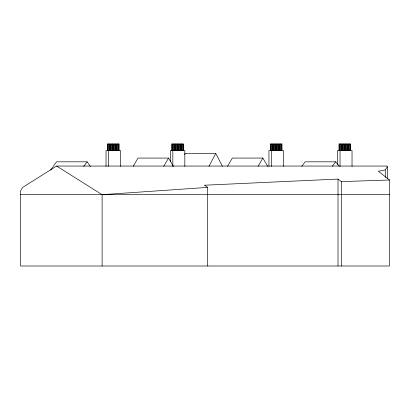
<?xml version="1.0" encoding="UTF-8"?>
<svg xmlns="http://www.w3.org/2000/svg" width="410" height="410" viewBox="0 0 410 410"><rect width="100%" height="100%" fill="white"/><g stroke="black" fill="none" stroke-linecap="round" stroke-linejoin="round"><path stroke-width="0.61" d="M184.592 154.503L185.176 153.381L215.716 153.381L222.44 166.332M208.997 166.332L215.716 153.381M133.199 166.306L138.021 158.07L168.561 158.07L173.384 166.306M163.739 166.306L168.561 158.07M227.514 166.306L232.337 158.07L262.877 158.07L267.699 166.306M258.054 166.306L262.877 158.07M385.277 169.955L387.388 166.644L386.712 166.05L56.595 166.05L22.565 187.452L20.5 191.152L20.5 266.008L389.5 266.008L389.5 179.99L378.333 171.257L385.277 169.955L385.277 177.561M50.604 170.124L56.565 161.827L87.105 161.827L90.456 166.496M83.753 166.496L87.105 161.827M301.75 166.26L305.219 161.827L335.759 161.827L339.234 166.26M332.29 166.26L335.759 161.827M56.595 166.05L102.111 194.678L207.701 187.39L207.701 266.008M389.5 179.99L341.351 181.62L338.019 179.062L204.411 185.228L207.701 187.39M20.5 194.678L389.5 194.678M387.388 166.644L387.388 178.75M352.031 166.434L352.031 150.562L337.548 150.562L337.548 164.533M350.555 150.562L350.555 143.992L348.023 143.992L348.023 150.562M350.314 143.992L350.314 150.562M349.684 143.992L349.684 150.562M348.9 143.992L348.9 150.562M348.264 143.992L348.264 150.562M347.557 150.562L347.557 143.992L345.02 143.992L345.02 150.562M347.311 143.992L347.311 150.562M346.681 143.992L346.681 150.562M345.896 143.992L345.896 150.562M345.266 143.992L345.266 150.562M344.554 150.562L344.554 143.992L342.022 143.992L342.022 150.562M344.313 143.992L344.313 150.562M343.677 143.992L343.677 150.562M342.898 143.992L342.898 150.562M342.263 143.992L342.263 150.562M341.556 150.562L341.556 143.992L339.019 143.992L339.019 150.562M341.315 143.992L341.315 150.562M341.351 181.62L341.351 266.008M340.679 143.992L340.679 150.562M340.028 150.562L340.028 166.434M339.895 143.992L339.895 150.562M339.26 143.992L339.26 150.562M338.019 179.062L338.019 266.008M283.438 166.434L283.438 150.562L268.95 150.562L268.95 166.434M281.962 150.562L281.962 143.992L279.43 143.992L279.43 150.562M281.721 143.992L281.721 150.562M281.086 143.992L281.086 150.562M280.302 143.992L280.302 150.562M279.671 143.992L279.671 150.562M278.959 150.562L278.959 143.992L276.427 143.992L276.427 150.562M278.718 143.992L278.718 150.562M278.088 143.992L278.088 150.562M277.303 143.992L277.303 150.562M276.668 143.992L276.668 150.562M275.961 150.562L275.961 143.992L273.424 143.992L273.424 150.562M275.72 143.992L275.72 150.562M275.084 143.992L275.084 150.562M274.3 143.992L274.3 150.562M273.67 143.992L273.67 150.562M272.957 150.562L272.957 143.992L270.426 143.992L270.426 150.562M272.717 143.992L272.717 150.562M272.081 143.992L272.081 150.562M271.43 150.562L271.43 166.434M271.302 143.992L271.302 150.562M270.667 143.992L270.667 150.562M184.833 166.434L184.833 150.562L170.345 150.562L170.345 161.355M183.357 150.562L183.357 143.992L180.825 143.992L180.825 150.562M183.116 143.992L183.116 150.562M182.481 143.992L182.481 150.562M181.697 143.992L181.697 150.562M181.066 143.992L181.066 150.562M180.354 150.562L180.354 143.992L177.822 143.992L177.822 150.562M180.113 143.992L180.113 150.562M179.483 143.992L179.483 150.562M178.698 143.992L178.698 150.562M178.063 143.992L178.063 150.562M177.356 150.562L177.356 143.992L174.819 143.992L174.819 150.562M177.115 143.992L177.115 150.562M176.479 143.992L176.479 150.562M175.695 143.992L175.695 150.562M175.065 143.992L175.065 150.562M174.352 150.562L174.352 143.992L171.821 143.992L171.821 150.562M174.112 143.992L174.112 150.562M173.476 143.992L173.476 150.562M172.825 150.562L172.825 166.434M172.697 143.992L172.697 150.562M172.062 143.992L172.062 150.562M120.525 166.434L120.525 150.562L106.036 150.562L106.036 166.434M119.049 150.562L119.049 143.992L116.517 143.992L116.517 150.562M118.808 143.992L118.808 150.562M118.172 143.992L118.172 150.562M117.393 143.992L117.393 150.562M116.758 143.992L116.758 150.562M116.05 150.562L116.05 143.992L113.514 143.992L113.514 150.562M115.804 143.992L115.804 150.562M115.174 143.992L115.174 150.562M114.39 143.992L114.39 150.562M113.754 143.992L113.754 150.562M113.047 150.562L113.047 143.992L110.515 143.992L110.515 150.562M112.806 143.992L112.806 150.562M112.171 143.992L112.171 150.562M111.392 143.992L111.392 150.562M110.756 143.992L110.756 150.562M110.049 150.562L110.049 143.992L107.512 143.992L107.512 150.562M109.803 143.992L109.803 150.562M109.173 143.992L109.173 150.562M108.522 150.562L108.522 166.434M108.389 143.992L108.389 150.562M107.753 143.992L107.753 150.562M102.111 194.678L102.111 266.008"/></g></svg>
